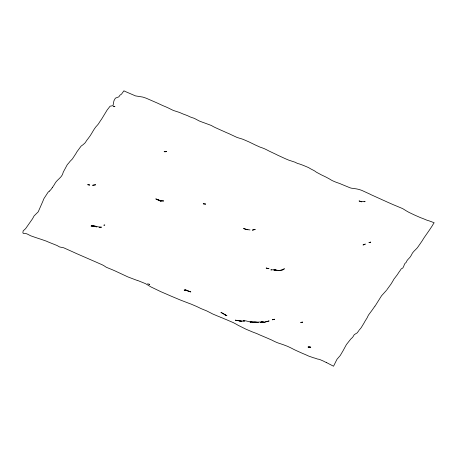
<?xml version="1.0" encoding="UTF-8"?>
<svg xmlns="http://www.w3.org/2000/svg" width="457" height="457" viewBox="0 0 457 457"><rect width="100%" height="100%" fill="white"/><g stroke="black" fill="none" stroke-linecap="round" stroke-linejoin="round"><path stroke-width="0.69" d="M52.252 187.696L54.069 185.039A5.947 2.588 -66.4 0 0 54.914 183.537C57.085 179.418 62.312 177.436 63.186 172.392A3.559 1.548 -66.4 0 1 63.466 171.746L67.219 164.794A3.913 1.702 -66.4 0 1 67.573 164.326L68.339 163.486A6.495 2.828 -66.4 0 0 68.699 163.069L70.104 161.292A5.872 2.553 -66.4 0 1 70.481 160.904L72.36 159.002L75.731 153.855A3.787 1.645 -66.4 0 0 76.062 153.329L76.696 152.175A3.308 1.44 -66.4 0 1 77.027 151.661L81.095 146.131L82.431 145.149A6.575 2.862 -66.4 0 0 82.848 144.875L84.836 143.115A5.164 2.251 -66.4 0 0 85.642 142.076L86.413 140.842A6.467 2.816 -66.4 0 1 86.75 140.339L88.304 138.351A5.627 2.445 -66.4 0 0 88.647 137.865C91.971 133.792 93.691 128.725 97.512 125.024A8.037 3.496 -66.4 0 0 99.358 122.413L101.037 119.905A5.838 2.542 -66.4 0 0 101.403 119.46L107.161 109.983A29.728 12.939 -66.4 0 0 107.526 109.526L110.126 106.173L113.039 105.67L113.907 100.871L115.358 98.169L118.837 96.844L119.963 95.193L121.505 94.142L123.921 90.777A6.604 2.525 35.1 0 0 125.047 91.411L134.895 95.633A3.125 1.194 35.1 0 0 135.426 95.879L142.458 97.021A2.251 0.857 35.1 0 1 142.932 97.113L145.103 97.849A8.637 3.302 35.1 0 1 146.806 98.478L157.579 103.168A8.135 3.108 35.1 0 0 158.111 103.419L161.801 105.133A6.872 2.628 35.1 0 0 163.029 105.698L165.965 106.909A16.166 6.181 35.1 0 0 167.53 107.601L170.204 108.915A7.478 2.856 35.1 0 0 170.747 109.206L172.872 110.217A22.359 8.546 35.1 0 1 173.403 110.468L179.715 112.519A9.271 3.547 35.1 0 0 180.247 112.765L182.669 113.816A18.491 7.066 35.1 0 0 185.399 114.838L187.958 115.85A22.97 8.78 35.1 0 1 189.569 116.689L192.288 117.712A6.764 2.588 35.1 0 1 192.94 117.883L193.271 117.992A10.151 3.879 35.1 0 1 193.779 118.174L194.636 118.54A5.038 1.925 35.1 0 1 195.173 118.814L199.161 120.928A9.894 3.782 35.1 0 1 200.023 121.282L203.251 122.516A5.872 2.245 35.1 0 1 203.748 122.665L211.185 125.418A3.547 1.354 35.1 0 1 211.722 125.686L212.848 126.349A7.181 2.742 35.1 0 0 213.402 126.658L215.533 127.714A8.592 3.285 35.1 0 0 216.052 127.937L221.314 130.319A23.067 8.82 35.1 0 0 222.182 130.702L223.913 131.45A17.886 6.838 35.1 0 1 224.438 131.69L225.501 132.182A19.457 7.438 35.1 0 0 227.238 132.941L229.488 133.901A6.249 2.388 35.1 0 1 230.025 134.181L236.543 137.214A16.578 6.335 35.1 0 1 237.069 137.448L240.713 138.591A15.321 5.855 35.1 0 1 243.718 139.614L248.934 141.887A5.621 2.148 35.1 0 1 249.459 142.133L256.034 145.332A18.577 7.106 35.1 0 1 257.771 146.091L258.828 146.588A11.191 4.279 35.1 0 0 260.547 147.285L261.553 147.622A19.502 7.455 35.1 0 1 262.558 147.988L264.272 148.668A11.756 4.496 35.1 0 1 264.797 148.896L267.099 150.016A28.443 10.877 35.1 0 1 269.087 151.061L276.868 154.746A11.151 4.262 35.1 0 1 277.422 155.072L285.494 158.773A17.132 6.552 35.1 0 0 286.008 158.99L288.076 159.847A9.186 3.513 35.1 0 1 288.607 160.099L295.091 162.229L297.433 163.417A3.679 1.405 35.1 0 0 297.941 163.6L299.055 163.857A5.541 2.119 35.1 0 1 299.541 163.994L302.928 165.234A22.387 8.557 35.1 0 1 303.779 165.571L308.441 167.536A5.267 2.017 35.1 0 1 309.001 167.85L310.154 168.559A5.381 2.057 35.1 0 0 310.697 168.867L312.834 169.975A20.445 7.815 35.1 0 0 313.393 170.267L314.302 170.752A3.285 1.257 35.1 0 1 314.867 171.112L316.021 171.952A3.165 1.211 35.1 0 0 316.592 172.312L320.403 174.346A4.404 1.685 35.1 0 0 320.963 174.677L324.504 176.368A26.889 10.277 35.1 0 1 326.469 177.339L328.823 178.601A10.14 3.879 35.1 0 1 329.383 178.921L330.508 179.612A10.534 4.027 35.1 0 0 333.736 181.263L336.146 182.28A5.741 2.194 35.1 0 0 336.992 182.583L340.162 183.657A13.459 5.147 35.1 0 0 340.699 183.948L349.668 187.638A16.458 6.289 35.1 0 1 350.182 187.821L351.016 188.095A2.942 1.125 35.1 0 0 351.484 188.181L356.129 188.844A21.765 8.323 35.1 0 1 357.077 189.021L358.682 189.381A12.847 4.913 35.1 0 1 359.168 189.518L360.819 190.043A24.804 9.483 35.1 0 1 361.83 190.403L369.742 194.036A19.223 7.346 35.1 0 1 370.987 194.682L380.79 199.109A8.203 3.136 35.1 0 1 381.327 199.366L383.771 200.469A11.105 4.244 35.1 0 1 384.286 200.68L386.405 201.64A13.179 5.038 35.1 0 1 386.936 201.897L393.557 204.827A9.917 3.793 35.1 0 0 394.077 205.016L402.531 208.558A5.992 2.291 35.1 0 1 403.645 209.215L406.273 210.848A18.92 7.232 35.1 0 1 406.821 211.168L409.021 212.402A5.747 2.199 35.1 0 0 409.552 212.648L413.442 214.51A21.685 8.289 35.1 0 1 413.968 214.756L414.853 215.167A16.606 6.347 35.1 0 0 415.379 215.407L420.417 217.601A13.584 5.193 35.1 0 0 422.119 218.235L424.833 219.314A16.144 6.17 35.1 0 0 427.609 220.434L428.575 220.702A17.012 6.507 35.1 0 1 430.254 221.274L434.15 222.73L432.608 225.112A5.187 2.256 -66.4 0 1 432.196 225.884L429.809 229.5A7.695 3.348 -66.4 0 1 429.483 229.991L424.473 237.177A9.523 4.142 -66.4 0 1 424.136 237.657L422.571 240.159A7.112 3.096 -66.4 0 1 422.257 240.708L419.789 244.306A15.864 6.901 -66.4 0 0 419.206 245.112L419.086 245.283A10.854 4.724 -66.4 0 0 418.743 245.809C416.801 249.385 412.791 251.179 411.369 255.103A3.467 1.508 -66.4 0 1 411.054 255.663C409.666 258.394 406.987 259.53 406.204 262.358C403.4 263.689 404.502 268.133 401.286 268.853A1.497 0.651 -66.4 0 0 400.938 269.333L399.355 271.687A3.285 1.428 -66.4 0 0 398.995 272.109L397.533 274.377A7.786 3.388 -66.4 0 1 397.19 274.874L393.9 279.176A3.765 1.639 -66.4 0 0 393.591 279.764L391.992 282.5A7.072 3.079 -66.4 0 0 391.112 283.917L387.536 288.853A11.054 4.81 -66.4 0 0 387.188 289.327L386.851 289.812M375.026 306.047L376.042 304.568A5.33 2.319 -66.4 0 0 376.368 304.025L381.555 295.765A5.495 2.394 -66.4 0 1 381.915 295.365L386.508 290.304M374.911 306.213L373.655 307.921A12.568 5.473 -66.4 0 0 372.638 309.446L368.445 315.119L367.348 317.347A5.415 2.354 -66.4 0 1 367.051 317.958L365.611 320.26A16.092 7.004 -66.4 0 0 364.126 322.859L361.19 327.703L359.025 330.331M358.688 330.794L357.294 332.799L354.312 334.627A3.09 1.348 -66.4 0 0 353.969 335.112L353.381 336.135A4.821 2.096 -66.4 0 1 352.684 337.169L352.558 337.329A4.044 1.759 -66.4 0 1 352.181 337.746L351.427 338.414A6.615 2.879 -66.4 0 0 351.045 338.786L350.913 338.923A8.483 3.69 -66.4 0 0 350.279 339.665L346.395 344.601L343.127 350.61A4.741 2.062 -66.4 0 1 342.601 351.502L340.276 355.472L337.186 359.048A3.713 1.617 -66.4 0 0 336.62 360.007L333.536 366.223L326.338 362.487M49.333 191.095L48.031 192.306L44.815 197.253A2.531 1.103 -66.4 0 0 44.472 197.698L43.832 198.846A7.375 3.21 -66.4 0 0 43.147 200.497A6.901 3.005 -66.4 0 0 42.981 200.989L38.234 211.797L34.052 215.967L32.578 218.703L25.758 228.437A4.17 1.817 -66.4 0 0 25.409 228.843L23.17 230.854L22.85 232.956L23.987 233.636L25.398 233.51A3.05 1.165 35.1 0 1 25.855 233.561L26.517 233.756A8.426 3.222 35.1 0 1 27.032 233.95L27.734 234.252A5.421 2.074 35.1 0 1 28.265 234.521L30.602 235.749A3.942 1.508 35.1 0 0 31.116 235.943L34.812 237.246A24.878 9.511 35.1 0 1 35.32 237.417L40.159 239.028A26.917 10.288 35.1 0 1 40.639 239.154L46.683 241.256A2.816 1.074 35.1 0 1 47.231 241.559L52.378 243.661A4.804 1.834 35.1 0 1 52.881 243.844L56.485 245.283A2.422 0.925 35.1 0 1 56.988 245.472L59.581 246.957L63.22 247.688A2.234 0.851 35.1 0 1 63.7 247.791L74.36 252.578A22.559 8.626 35.1 0 0 74.891 252.83L75.605 253.155A27.214 10.408 35.1 0 1 76.13 253.407L90.903 259.839A15.15 5.792 35.1 0 1 91.429 260.073L96.633 262.329A5.73 2.188 35.1 0 0 97.158 262.575L102.037 264.712A9.551 3.65 35.1 0 0 102.574 264.98L103.471 265.431A2.799 1.074 35.1 0 1 104.036 265.78L106.327 267.282L112.005 269.601A19.325 7.386 35.1 0 1 112.525 269.819L114.953 270.881A19.874 7.598 35.1 0 1 116.712 271.698L121.99 274.154A16.218 6.204 35.1 0 0 123.756 274.977L126.4 276.217A12.322 4.713 35.1 0 0 127.977 276.948L136.477 280.17A11.157 4.262 35.1 0 0 137.454 280.449M364.143 201.788L365.149 201.326L361.687 201.657L359.059 200.954L361.79 201.88M263.963 322.322L269.099 320.934L263.163 322.585L264.209 322.254L261.118 321.951L252.001 322.356L245.569 320.814L242.724 320.963L244.529 321.003L243.838 320.871M165.988 151.473L164.132 151.604L166.525 151.438L164.811 151.855L166.514 151.301M253.235 322.413L254.96 322.122L257.777 322.402M103.699 225.175L104.813 225.038L104.259 225.107M271.515 269.83L270.858 269.916L273.24 269.767L276.456 270.35L274.491 270.007M260.284 322.413L263.712 322.002L261.621 322.299L262.741 322.156L261.118 321.951L262.478 322.374M277.759 270.464L278.901 270.39L275.114 270.127L276.456 270.35L275.737 270.23M113.913 106.715L114.953 106.555L113.256 106.647M274.091 270.253L276.502 270.218L273.857 269.876M99.22 227.209L101.528 227.158L99.803 227.306L100.403 227.266L91.606 225.564L94.867 226.466M239.142 320.974L242.147 321.22L235.286 320.163L240.325 321.048M257.268 322.271L252.572 322.014L258.445 322.465M247.917 229.768L243.547 228.557L246.671 229.557L250.008 229.928M240.908 321.082L241.536 321.197M250.173 322.088L250.767 322.214M95.524 226.655L96.793 226.94M137.774 280.524L145.497 283.643L151.096 287.007A2.285 0.874 35.1 0 0 151.627 287.253L159.779 291.172A3.262 1.245 35.1 0 0 160.321 291.463L167.953 294.748A10.351 3.959 35.1 0 0 168.479 294.993L170.741 295.982A15.155 5.792 35.1 0 0 171.261 296.199L180.589 300.118A6.329 2.422 35.1 0 1 181.092 300.295L190.118 303.774A4.799 1.834 35.1 0 1 190.603 303.899L196.841 306.561A14.761 5.644 35.1 0 1 197.384 306.836L201.097 308.618A14.841 5.673 35.1 0 0 201.617 308.835L206.598 310.863A5.621 2.148 35.1 0 1 207.124 311.126L211.22 313.194A10.174 3.89 35.1 0 0 212.516 313.885A8.1 3.096 35.1 0 0 212.882 314.056L218.058 316.233A13.333 5.096 35.1 0 1 218.566 316.427L220.451 317.198M149.033 284.22L149.685 284.414L147.617 283.763M220.8 317.335L221.993 317.815A17.783 6.798 35.1 0 1 222.513 318.032L223.559 318.489A16.446 6.289 35.1 0 0 225.45 319.254L233.264 322.619M233.624 322.813L236.138 324.127A8.814 3.37 35.1 0 1 236.703 324.441A10.717 4.096 35.1 0 1 237.851 325.156L246.22 329.32A15.915 6.084 35.1 0 1 246.729 329.52L251.561 331.553A22.193 8.483 35.1 0 1 252.087 331.788L254.475 332.713A12.276 4.696 35.1 0 1 254.977 332.885L257.017 333.684A13.87 5.301 35.1 0 1 258.959 334.581L267.088 338.026A8.009 3.062 35.1 0 1 268.476 338.631L271.081 339.774A5.45 2.085 35.1 0 1 271.595 339.985L273.937 341.168A10.174 3.89 35.1 0 0 274.468 341.436L276.565 342.367A14.818 5.667 35.1 0 1 277.091 342.601L279.444 343.447A18.023 6.889 35.1 0 1 279.93 343.567L283.94 344.938A23.992 9.174 35.1 0 0 285.151 345.423L286.173 345.8A16.224 6.204 35.1 0 1 287.87 346.48L290.366 347.651A20.982 8.02 35.1 0 1 292.114 348.52L293.217 349.102A21.079 8.06 35.1 0 0 295.005 349.988L295.873 350.393A23.724 9.071 35.1 0 1 296.393 350.639L302.014 353.17A23.147 8.849 35.1 0 0 303.402 353.769L304.419 354.175A21.399 8.18 35.1 0 1 306.161 354.935L308.435 355.974A8.854 3.382 35.1 0 0 308.955 356.186L313.816 357.877A3.622 1.382 35.1 0 0 314.285 357.951L316.61 358.705A2.616 1 35.1 0 0 317.141 358.951L319.5 359.402L323.482 361.11A10.74 4.107 35.1 0 0 326.349 362.504M52.252 187.69A10.825 4.713 -66.4 0 1 49.327 191.192M284.351 268.825L282.397 270.138L279.45 270.635L284.351 268.825M365.24 244.089L363.121 244.963L365.24 244.089M370.69 242.13L369.033 242.667L370.69 242.13M302.465 322.099L301.329 322.391L302.465 322.099M255.143 229.477L252.407 230.1L255.143 229.477M274.577 319.237L272.349 319.786L274.577 319.237M95.576 184.805L92.662 185.262L95.576 184.805M163.595 200.954L159.944 200.789L163.595 200.954M94.108 226.244L91.029 226.061L95.324 226.164L94.108 226.244M251.287 321.699L250.15 321.825L252.264 321.842L251.287 321.699M301.963 322.305L300.752 322.419L301.963 322.305M310.206 347.217L307.995 347.029L310.777 347.177L308.521 347.131L310.206 347.217M185.331 290.138L184.148 290.081L186.702 290.258L184.822 290.069L186.028 290.172L185.331 290.138M205.661 204.079L203.256 203.816L205.661 204.079M89.721 185.005L87.778 184.725L89.721 185.005M161.252 200.926L159.31 200.617L161.252 200.926M160.647 200.76L157.893 199.886L160.647 200.852L158.63 200.343L160.013 200.697L155.791 198.898L160.647 200.76M268.882 268.705L266.225 268.053L268.882 268.705M187.941 290.898L186.622 290.486L190.803 291.943L187.941 290.898M226.838 315.696L221.034 312.428L226.838 315.696M226.175 315.461L224.707 314.644L226.175 315.461"/></g></svg>
